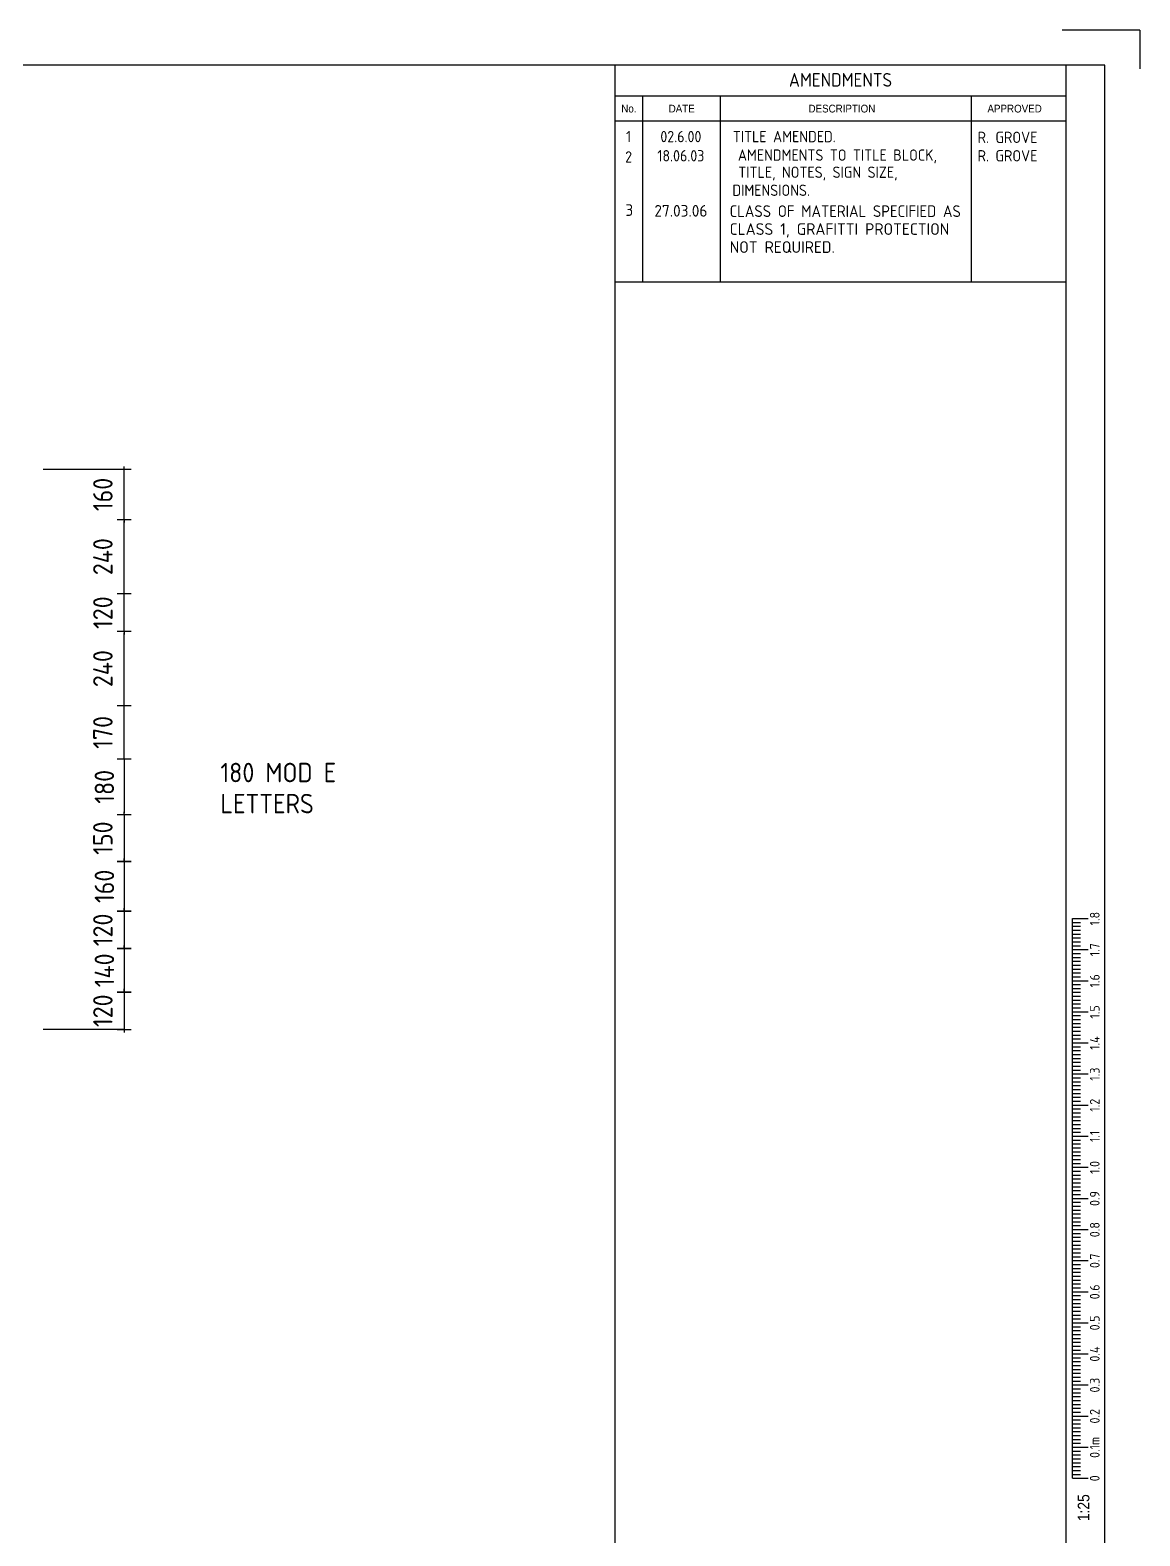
# Model space of a CAD drawing. Extents: x 0 to 420, y 0 to 297.
# Drawn here: x 277.3 to 420, y 103.3 to 297 of the extents above; entities that cross this region are included whole.
import ezdxf
from ezdxf.enums import TextEntityAlignment as Align

# ---------------------------------------------------------------- set-up
doc = ezdxf.new("R2010")
doc.units = 0
doc.header["$LTSCALE"] = 12
doc.header["$MEASUREMENT"] = 0
doc.layers.get('0').update_dxf_attribs({"linetype": 'CONTINUOUS'})
for name, color, linetype in [('COMMENTS', 4, 'CONTINUOUS'), ('L18', 4, 'CONTINUOUS'), ('L25', 1, 'CONTINUOUS'), ('L35', 3, 'CONTINUOUS'), ('T25', 1, 'CONTINUOUS'), ('TBLK18', 4, 'CONTINUOUS'), ('TBLK25', 1, 'CONTINUOUS'), ('TBLK35', 3, 'CONTINUOUS'), ('TBLK50', 7, 'CONTINUOUS')]:
    doc.layers.add(name, color=color, linetype=linetype)
doc.styles.add('HELV', font='helv')
doc.styles.add('HELVL', font='HELVL')
doc.styles.add('ISO', font='iso')
doc.styles.add('ISO3098B', font='iso3098b')
doc.dimstyles.new('SIGNSDIM-25', dxfattribs={"dimtxt": 2.5, "dimasz": 0.2, "dimexe": 1.5, "dimexo": 2, "dimgap": 1.5, "dimtad": 1, "dimdec": 0, "dimlfac": 25, "dimrnd": 1, "dimdsep": 46, "dimlunit": 6, "dimtxsty": 'ISO', "dimblk": 'SGNDIM', "dimcen": 2.5, "dimse1": 1, "dimse2": 1, "dimadec": 0, "dimazin": 0, "dimtfac": 1, "dimtdec": 0, "dimtix": 1, "dimtmove": 0, "dimatfit": 3, "dimldrblk": 'SGNDIM', "dimfxl": 0, "dimtolj": 1, "dimtzin": 0, "dimarcsym": 0})

# ---------------------------------------------------------------- blocks, each defined once
blk = doc.blocks.new('SGNDIM')
for p, q in [((0, 0), (-1, 0)), ((0, 4.5), (0, -4.5))]:
    blk.add_line(p, q)
blk = doc.blocks.new('*D68')
at = {"layer": 'T25', "color": 0, "lineweight": -2}
for p, q in [((289.38, 196.28), (289.38, 196.48)), ((289.38, 196.08), (289.38, 190.08)), ((289.38, 189.88), (289.38, 189.68))]:
    blk.add_line(p, q, dxfattribs=at)
at = {"layer": 'T25', "color": 0, "lineweight": -2, "xscale": 0.2, "yscale": 0.2, "zscale": 0.2}
for p, rotation in [((289.38, 196.08), 270), ((289.38, 190.08), 90)]:
    blk.add_blockref('SGNDIM', p, dxfattribs=dict(at, rotation=rotation))
at = {"layer": 'T25', "color": 0, "insert": (286.63, 193.08), "char_height": 2.5, "attachment_point": 5, "rotation": 90, "style": 'ISO'}
blk.add_mtext('\\A1;150', dxfattribs=at)
blk = doc.blocks.new('*D70')
at = {"layer": 'T25', "color": 0, "lineweight": -2}
for p, q in [((289.38, 183.88), (289.38, 184.08)), ((289.38, 183.68), (289.38, 178.88)), ((289.38, 178.68), (289.38, 178.48))]:
    blk.add_line(p, q, dxfattribs=at)
at = {"layer": 'T25', "color": 0, "lineweight": -2, "xscale": 0.2, "yscale": 0.2, "zscale": 0.2}
for p, rotation in [((289.38, 183.68), 270), ((289.38, 178.88), 90)]:
    blk.add_blockref('SGNDIM', p, dxfattribs=dict(at, rotation=rotation))
at = {"layer": 'T25', "color": 0, "insert": (286.63, 181.28), "char_height": 2.5, "attachment_point": 5, "rotation": 90, "style": 'ISO'}
blk.add_mtext('\\A1;120', dxfattribs=at)
blk = doc.blocks.new('*D69')
at = {"layer": 'T25', "color": 0, "lineweight": -2}
for p, q in [((289.38, 173.48), (289.38, 173.68)), ((289.38, 173.28), (289.38, 168.48)), ((289.38, 168.28), (289.38, 168.08))]:
    blk.add_line(p, q, dxfattribs=at)
at = {"layer": 'T25', "color": 0, "lineweight": -2, "xscale": 0.2, "yscale": 0.2, "zscale": 0.2}
for p, rotation in [((289.38, 173.28), 270), ((289.38, 168.48), 90)]:
    blk.add_blockref('SGNDIM', p, dxfattribs=dict(at, rotation=rotation))
at = {"layer": 'T25', "color": 0, "insert": (286.63, 170.88), "char_height": 2.5, "attachment_point": 5, "rotation": 90, "style": 'ISO'}
blk.add_mtext('\\A1;120', dxfattribs=at)
blk = doc.blocks.new('BLK9DES')
at = {"layer": 'COMMENTS', "style": 'ISO'}
for s, p in [('180 MOD E', (0, 0)), ('LETTERS', (0, -4))]:
    blk.add_text(s, height=2.5, dxfattribs=at).set_placement(p)
blk = doc.blocks.new('A3BBLK')
at = {"layer": 'TBLK25'}
for q in [(410, 297), (420, 292)]:
    blk.add_line((420, 297), q, dxfattribs=at)
at = {"layer": 'TBLK50'}
for p, q in [((415.5, 292.5), (13, 292.5)), ((352.5, 4.5), (352.5, 292.5)), ((415.5, 4.5), (415.5, 292.5))]:
    blk.add_line(p, q, dxfattribs=at)
blk = doc.blocks.new('a3_in_vtblk_trial')
at = {"layer": 'TBLK35'}
blk.add_line((410.5, 57), (410.5, 292.5), dxfattribs=at)
blk.add_blockref('A3BBLK', (0, 0))
at = {"layer": 'TBLK18', "style": 'ISO'}
blk.add_attdef('MR_DIRECTORATE', text='', height=1.5, dxfattribs=at).set_placement((381.5, 67.12), align=Align.CENTER)
for tag, p in [('STREET_NAME', (355.51, 61.1)), ('SUBURB_POSTCODE', (388.49, 61.1)), ('TELEPHONE_NO.', (368.31, 58.84)), ('FAX_NO.', (393.56, 58.84))]:
    blk.add_attdef(tag, p, '', height=1.5, dxfattribs=at)
at = {"layer": 'TBLK25', "style": 'ISO'}
for tag, height, p in [('MR_BRANCH', 2, (381.5, 64.2)), ('ROAD_SECTION', 1.75, (384.5, 29.16)), ('SLK', 1.75, (384.5, 26.11)), ('CHAINAGE', 1.75, (384.5, 19.21)), ('DRG_TYPE_03', 1.75, (360.51, 11.5)), ('DRG_TYPE_02', 1.75, (360.51, 8.36)), ('DRG_TYPE_01', 1.75, (360.3, 5.42))]:
    blk.add_attdef(tag, text='', height=height, dxfattribs=at).set_placement(p, align=Align.CENTER)
for tag, p, height in [('FILE_NUMBER', (371.77, 53.24), 2.5), ('DESIGNED_/_DRAWN', (371.77, 48.49), 2), ('DATE', (405.68, 48.49), 2), ('VERIFIED', (371.77, 43.49), 2), ('DATE', (405.68, 43.4), 2), ('APPROVED', (371.77, 38.49), 2), ('DATE', (405.68, 38.39), 2), ('LOCAL_AUTHORITY', (370.48, 16.73), 1.25)]:
    blk.add_attdef(tag, p, '', height=height, dxfattribs=at)
at = {"layer": 'TBLK35', "style": 'ISO', "width": 0.9}
for tag, p in [('ROAD_PROJECT&NUMBER', (384.5, 32.23)), ('DRAWING_DESCRIPTION', (384.5, 22.29))]:
    blk.add_attdef(tag, text='', height=2.5, dxfattribs=at).set_placement(p, align=Align.CENTER)
at = {"layer": 'TBLK50', "style": 'ISO'}
blk.add_attdef('DRG_NUMBER', (370.5, 6.02), '', height=5, dxfattribs=at)
blk = doc.blocks.new('sca25_3')
at = {"layer": 'L18'}
for p, q in [((-4.15, 86), (-2.15, 86)), ((-4.15, 14), (-4.15, 86)), ((-4.15, 85.5), (-3.15, 85.5)), ((-4.15, 85), (-3.15, 85)), ((-4.15, 84.5), (-3.15, 84.5)), ((-4.15, 84), (-3.15, 84)), ((-4.15, 83.5), (-3.15, 83.5)), ((-4.15, 83), (-3.15, 83)), ((-4.15, 82.5), (-3.15, 82.5)), ((-4.15, 82), (-2.15, 82)), ((-4.15, 81.5), (-3.15, 81.5)), ((-4.15, 81), (-3.15, 81)), ((-4.15, 80.5), (-3.15, 80.5)), ((-4.15, 80), (-3.15, 80)), ((-4.15, 79.5), (-3.15, 79.5)), ((-4.15, 79), (-3.15, 79)), ((-4.15, 78.5), (-3.15, 78.5)), ((-4.15, 78), (-2.15, 78)), ((-4.15, 77.5), (-3.15, 77.5)), ((-4.15, 77), (-3.15, 77)), ((-4.15, 76.5), (-3.15, 76.5)), ((-4.15, 76), (-3.15, 76)), ((-4.15, 75.5), (-3.15, 75.5)), ((-4.15, 75), (-3.15, 75)), ((-4.15, 74.5), (-3.15, 74.5)), ((-4.15, 74), (-2.15, 74)), ((-4.15, 73.5), (-3.15, 73.5)), ((-4.15, 73), (-3.15, 73)), ((-4.15, 72.5), (-3.15, 72.5)), ((-4.15, 72), (-3.15, 72)), ((-4.15, 71.5), (-3.15, 71.5)), ((-4.15, 71), (-3.15, 71)), ((-4.15, 70.5), (-3.15, 70.5)), ((-4.15, 70), (-2.15, 70)), ((-4.15, 69.5), (-3.15, 69.5)), ((-4.15, 69), (-3.15, 69)), ((-4.15, 68.5), (-3.15, 68.5)), ((-4.15, 68), (-3.15, 68)), ((-4.15, 67.5), (-3.15, 67.5)), ((-4.15, 67), (-3.15, 67)), ((-4.15, 66.5), (-3.15, 66.5)), ((-4.15, 66), (-2.15, 66)), ((-4.15, 65.5), (-3.15, 65.5)), ((-4.15, 65), (-3.15, 65)), ((-4.15, 64.5), (-3.15, 64.5)), ((-4.15, 64), (-3.15, 64)), ((-4.15, 63.5), (-3.15, 63.5)), ((-4.15, 63), (-3.15, 63)), ((-4.15, 62.5), (-3.15, 62.5)), ((-4.15, 62), (-2.15, 62)), ((-4.15, 61.5), (-3.15, 61.5)), ((-4.15, 61), (-3.15, 61)), ((-4.15, 60.5), (-3.15, 60.5)), ((-4.15, 60), (-3.15, 60)), ((-4.15, 59.5), (-3.15, 59.5)), ((-4.15, 59), (-3.15, 59)), ((-4.15, 58.5), (-3.15, 58.5)), ((-4.15, 58), (-2.15, 58)), ((-4.15, 57.5), (-3.15, 57.5)), ((-4.15, 57), (-3.15, 57)), ((-4.15, 56.5), (-3.15, 56.5)), ((-4.15, 56), (-3.15, 56)), ((-4.15, 55.5), (-3.15, 55.5)), ((-4.15, 55), (-3.15, 55)), ((-4.15, 54.5), (-3.15, 54.5)), ((-4.15, 54), (-2.15, 54)), ((-4.15, 53.5), (-3.15, 53.5)), ((-4.15, 53), (-3.15, 53)), ((-4.15, 52.5), (-3.15, 52.5)), ((-4.15, 52), (-3.15, 52)), ((-4.15, 51.5), (-3.15, 51.5)), ((-4.15, 51), (-3.15, 51)), ((-4.15, 50.5), (-3.15, 50.5)), ((-4.15, 50), (-2.15, 50)), ((-4.15, 49.5), (-3.15, 49.5)), ((-4.15, 49), (-3.15, 49)), ((-4.15, 48.5), (-3.15, 48.5)), ((-4.15, 48), (-3.15, 48)), ((-4.15, 47.5), (-3.15, 47.5)), ((-4.15, 47), (-3.15, 47)), ((-4.15, 46.5), (-3.15, 46.5)), ((-4.15, 46), (-2.15, 46)), ((-4.15, 45.5), (-3.15, 45.5)), ((-4.15, 45), (-3.15, 45)), ((-4.15, 44.5), (-3.15, 44.5)), ((-4.15, 44), (-3.15, 44)), ((-4.15, 43.5), (-3.15, 43.5)), ((-4.15, 43), (-3.15, 43)), ((-4.15, 42.5), (-3.15, 42.5)), ((-4.15, 42), (-2.15, 42)), ((-4.15, 41.5), (-3.15, 41.5)), ((-4.15, 41), (-3.15, 41)), ((-4.15, 40.5), (-3.15, 40.5)), ((-4.15, 40), (-3.15, 40)), ((-4.15, 39.5), (-3.15, 39.5)), ((-4.15, 39), (-3.15, 39)), ((-4.15, 38.5), (-3.15, 38.5)), ((-4.15, 38), (-2.15, 38)), ((-4.15, 37.5), (-3.15, 37.5)), ((-4.15, 37), (-3.15, 37)), ((-4.15, 36.5), (-3.15, 36.5)), ((-4.15, 36), (-3.15, 36)), ((-4.15, 35.5), (-3.15, 35.5)), ((-4.15, 35), (-3.15, 35)), ((-4.15, 34.5), (-3.15, 34.5)), ((-4.15, 34), (-2.15, 34)), ((-4.15, 33.5), (-3.15, 33.5)), ((-4.15, 33), (-3.15, 33)), ((-4.15, 32.5), (-3.15, 32.5)), ((-4.15, 32), (-3.15, 32)), ((-4.15, 31.5), (-3.15, 31.5)), ((-4.15, 31), (-3.15, 31)), ((-4.15, 30.5), (-3.15, 30.5)), ((-4.15, 30), (-2.15, 30)), ((-4.15, 29.5), (-3.15, 29.5)), ((-4.15, 29), (-3.15, 29)), ((-4.15, 28.5), (-3.15, 28.5)), ((-4.15, 28), (-3.15, 28)), ((-4.15, 27.5), (-3.15, 27.5)), ((-4.15, 27), (-3.15, 27)), ((-4.15, 26.5), (-3.15, 26.5)), ((-4.15, 26), (-2.15, 26)), ((-4.15, 25.5), (-3.15, 25.5)), ((-4.15, 25), (-3.15, 25)), ((-4.15, 24.5), (-3.15, 24.5)), ((-4.15, 24), (-3.15, 24)), ((-4.15, 23.5), (-3.15, 23.5)), ((-4.15, 23), (-3.15, 23)), ((-4.15, 22.5), (-3.15, 22.5)), ((-4.15, 22), (-2.15, 22)), ((-4.15, 21.5), (-3.15, 21.5)), ((-4.15, 21), (-3.15, 21)), ((-4.15, 20.5), (-3.15, 20.5)), ((-4.15, 20), (-3.15, 20)), ((-4.15, 19.5), (-3.15, 19.5)), ((-4.15, 19), (-3.15, 19)), ((-4.15, 18.5), (-3.15, 18.5)), ((-4.15, 18), (-2.15, 18)), ((-4.15, 17.5), (-3.15, 17.5)), ((-4.15, 17), (-3.15, 17)), ((-4.15, 16.5), (-3.15, 16.5)), ((-4.15, 16), (-3.15, 16)), ((-4.15, 15.5), (-3.15, 15.5)), ((-4.15, 15), (-3.15, 15)), ((-4.15, 14.5), (-3.15, 14.5)), ((-4.15, 14), (-2.15, 14))]:
    blk.add_line(p, q, dxfattribs=at)
at = {"layer": 'L18', "style": 'ISO'}
for s, p in [('1.8', (-0.68, 85.98)), ('1.7', (-0.68, 81.98)), ('1.6', (-0.68, 77.98)), ('1.5', (-0.68, 73.98)), ('1.4', (-0.68, 69.98)), ('1.3', (-0.68, 65.98)), ('1.2', (-0.68, 61.98)), ('1.1', (-0.68, 57.98)), ('1.0', (-0.68, 53.98)), ('0.9', (-0.68, 49.98)), ('0.8', (-0.68, 45.98)), ('0.7', (-0.68, 41.98)), ('0.6', (-0.68, 37.98)), ('0.5', (-0.68, 33.98)), ('0.4', (-0.68, 29.98)), ('0.3', (-0.68, 25.98)), ('0.2', (-0.68, 21.98)), ('0.1m', (-0.68, 17.98)), ('0', (-0.68, 14))]:
    blk.add_text(s, height=1.25, rotation=90, dxfattribs=at).set_placement(p, align=Align.CENTER)
at = {"layer": 'L18', "style": 'HELV', "width": 0.85}
blk.add_text('1:25', height=1.5, rotation=90, dxfattribs=at).set_placement((-1.99, 11.95), align=Align.RIGHT)
blk = doc.blocks.new('*D76')
at = {"layer": 'L25', "color": 0, "lineweight": -2}
for p, q in [((289.38, 210.28), (289.38, 210.48)), ((289.38, 203.28), (289.38, 210.08)), ((289.38, 203.08), (289.38, 202.88))]:
    blk.add_line(p, q, dxfattribs=at)
at = {"layer": 'L25', "color": 0, "lineweight": -2, "xscale": 0.2, "yscale": 0.2, "zscale": 0.2}
for p, rotation in [((289.38, 210.08), 270), ((289.38, 203.28), 90)]:
    blk.add_blockref('SGNDIM', p, dxfattribs=dict(at, rotation=rotation))
at = {"layer": 'L25', "color": 0, "insert": (286.63, 206.68), "char_height": 2.5, "attachment_point": 5, "rotation": 90, "style": 'ISO'}
blk.add_mtext('\\A1;170', dxfattribs=at)
blk = doc.blocks.new('*D77')
at = {"layer": 'L25', "color": 0, "lineweight": -2}
blk.add_line((289.38, 210.28), (289.38, 219.48), dxfattribs=at)
at = {"layer": 'L25', "color": 0, "lineweight": -2, "xscale": 0.2, "yscale": 0.2, "zscale": 0.2}
for p, rotation in [((289.38, 219.68), 90), ((289.38, 210.08), 270)]:
    blk.add_blockref('SGNDIM', p, dxfattribs=dict(at, rotation=rotation))
at = {"layer": 'L25', "color": 0, "insert": (286.63, 214.88), "char_height": 2.5, "attachment_point": 5, "rotation": 90, "style": 'ISO'}
blk.add_mtext('\\A1;240', dxfattribs=at)
blk = doc.blocks.new('*D78')
at = {"layer": 'L25', "color": 0, "lineweight": -2}
for p, q in [((289.38, 224.68), (289.38, 224.88)), ((289.38, 219.68), (289.38, 224.48)), ((289.38, 219.48), (289.38, 219.28))]:
    blk.add_line(p, q, dxfattribs=at)
at = {"layer": 'L25', "color": 0, "lineweight": -2, "xscale": 0.2, "yscale": 0.2, "zscale": 0.2}
for p, rotation in [((289.38, 224.48), 270), ((289.38, 219.68), 90)]:
    blk.add_blockref('SGNDIM', p, dxfattribs=dict(at, rotation=rotation))
at = {"layer": 'L25', "color": 0, "insert": (286.63, 222.08), "char_height": 2.5, "attachment_point": 5, "rotation": 90, "style": 'ISO'}
blk.add_mtext('\\A1;120', dxfattribs=at)
blk = doc.blocks.new('*D79')
at = {"layer": 'L25', "color": 0, "lineweight": -2}
blk.add_line((289.38, 224.68), (289.38, 233.88), dxfattribs=at)
at = {"layer": 'L25', "color": 0, "lineweight": -2, "xscale": 0.2, "yscale": 0.2, "zscale": 0.2}
for p, rotation in [((289.38, 234.08), 90), ((289.38, 224.48), 270)]:
    blk.add_blockref('SGNDIM', p, dxfattribs=dict(at, rotation=rotation))
at = {"layer": 'L25', "color": 0, "insert": (286.63, 229.28), "char_height": 2.5, "attachment_point": 5, "rotation": 90, "style": 'ISO'}
blk.add_mtext('\\A1;240', dxfattribs=at)
blk = doc.blocks.new('*D80')
at = {"layer": 'L25', "color": 0, "lineweight": -2}
for p, q in [((289.38, 240.68), (289.38, 240.88)), ((289.38, 234.08), (289.38, 240.48)), ((289.38, 233.88), (289.38, 233.68))]:
    blk.add_line(p, q, dxfattribs=at)
at = {"layer": 'L25', "color": 0, "lineweight": -2, "xscale": 0.2, "yscale": 0.2, "zscale": 0.2}
for p, rotation in [((289.38, 240.48), 270), ((289.38, 234.08), 90)]:
    blk.add_blockref('SGNDIM', p, dxfattribs=dict(at, rotation=rotation))
at = {"layer": 'L25', "color": 0, "insert": (286.63, 237.28), "char_height": 2.5, "attachment_point": 5, "rotation": 90, "style": 'ISO'}
blk.add_mtext('\\A1;160', dxfattribs=at)

msp = doc.modelspace()

# ---------------------------------------------------------------- linework, layer by layer
at = {"layer": 'L25'}
for p, q in [((289.379, 240.48), (278.973, 240.48)), ((289.379, 168.48), (278.973, 168.48))]:
    msp.add_line(p, q, dxfattribs=at)
at = {"layer": 'T25'}
for p, q in [((289.379, 203.08), (289.379, 196.28)), ((289.379, 190.28), (289.379, 190.48)), ((289.379, 190.08), (289.379, 183.68)), ((289.379, 183.48), (289.379, 183.28)), ((289.379, 179.08), (289.379, 179.28)), ((289.379, 178.88), (289.379, 173.28)), ((289.379, 173.08), (289.379, 172.88))]:
    msp.add_line(p, q, dxfattribs=at)
at = {"layer": 'TBLK25'}
for p, q in [((410.5, 288.5), (352.5, 288.5)), ((356.074, 264.597), (356.074, 288.5)), ((366.074, 264.597), (366.074, 288.5)), ((398.326, 264.597), (398.326, 288.5)), ((410.5, 285.3), (352.5, 285.3)), ((410.5, 264.597), (352.5, 264.597))]:
    msp.add_line(p, q, dxfattribs=at)

# ---------------------------------------------------------------- block references
at = {"layer": 'L25'}
for name, p in [('a3_in_vtblk_trial', (0, 0)), ('sca25_3', (415.5, 96.75))]:
    msp.add_blockref(name, p, dxfattribs=at)
at = {"layer": 'L35'}
msp.add_blockref('BLK9DES', (301.75, 200.269), dxfattribs=at)
at = {"layer": 'T25', "xscale": 0.2, "yscale": 0.2, "zscale": 0.2}
for p, rotation in [((289.379, 203.28), 90), ((289.379, 196.08), 270), ((289.379, 190.08), 270), ((289.379, 183.68), 90), ((289.379, 178.88), 270), ((289.379, 173.28), 90)]:
    msp.add_blockref('SGNDIM', p, dxfattribs=dict(at, rotation=rotation))

# ---------------------------------------------------------------- texts
at = {"layer": 'L25', "style": 'ISO3098B'}
for s, p in [('3', (353.831, 273.102)), ('27.03.06', (357.558, 273.011)), ('CLASS 1, GRAFITTI PROTECTION', (367.241, 270.665)), ('NOT REQUIRED.', (367.241, 268.349))]:
    msp.add_text(s, height=1.5, dxfattribs=at).set_placement(p)
at = {"layer": 'L25', "style": 'ISO3098B', "width": 0.95}
msp.add_text('CLASS OF MATERIAL SPECIFIED AS ', height=1.5, dxfattribs=at).set_placement((367.241, 272.966))
at = {"layer": 'T25', "char_height": 2.5, "attachment_point": 5, "rotation": 90, "style": 'ISO'}
for s, insert in [('\\A1;180', (286.827, 199.68)), ('\\A1;160', (286.827, 186.88)), ('\\A1;140', (286.827, 176.08))]:
    msp.add_mtext(s, dxfattribs=dict(at, insert=insert))
at = {"layer": 'TBLK18', "style": 'HELVL', "width": 0.9}
for s, p in [('No.', (354.287, 286.407)), ('DATE', (361.074, 286.407)), ('DESCRIPTION', (381.677, 286.407)), ('APPROVED', (403.89, 286.407))]:
    msp.add_text(s, height=1, dxfattribs=at).set_placement(p, align=Align.CENTER)
at = {"layer": 'TBLK25', "style": 'ISO'}
for s, height, p in [('AMENDMENTS', 1.75, (381.5, 289.727)), ('1', 1.45, (354.243, 282.591)), ('02.6.00', 1.45, (360.967, 282.579)), ('TITLE AMENDED.', 1.45, (374.266, 282.579)), ('R. GROVE', 1.45, (402.979, 282.486)), ('2', 1.45, (354.243, 279.967)), ('18.06.03', 1.45, (360.967, 280.119)), ('AMENDMENTS TO TITLE BLOCK,', 1.45, (381.097, 280.204)), ('R. GROVE', 1.45, (402.979, 280.117)), ('TITLE, NOTES, SIGN SIZE,', 1.45, (378.597, 277.998)), ('DIMENSIONS.', 1.45, (372.577, 275.677))]:
    msp.add_text(s, height=height, dxfattribs=at).set_placement(p, align=Align.CENTER)

# ---------------------------------------------------------------- dimensions: what is measured, and where the dimension line sits
at = {"layer": 'L25'}
for base, p1, p2, picture, middle in [((289.379, 240.48), (289.379, 234.08), (289.379, 240.48), '*D80', (286.629, 237.28)), ((289.379, 234.08), (289.379, 224.48), (289.379, 234.08), '*D79', (286.629, 229.28)), ((289.379, 224.48), (289.379, 219.68), (289.379, 224.48), '*D78', (286.629, 222.08)), ((289.379, 219.68), (289.379, 210.08), (289.379, 219.68), '*D77', (286.629, 214.88))]:
    dim = msp.add_linear_dim(base=base, p1=p1, p2=p2, angle=90, dimstyle='SIGNSDIM-25', override={"dimtmove": 1}, dxfattribs=at)
    dim.commit()
    dim.dimension.update_dxf_attribs({"geometry": picture, "text_midpoint": middle})
dim = msp.add_linear_dim(base=(289.379, 210.08), p1=(289.379, 203.28), p2=(289.379, 210.08), angle=90, dimstyle='SIGNSDIM-25', dxfattribs=at)
dim.commit()
dim.dimension.update_dxf_attribs({"geometry": '*D76', "text_midpoint": (286.629, 206.68)})
at = {"layer": 'T25'}
for base, p1, p2, picture, middle in [((289.379, 190.08), (266.532, 196.08), (266.532, 190.08), '*D68', (286.629, 193.08)), ((289.379, 178.88), (266.532, 183.68), (266.532, 178.88), '*D70', (286.629, 181.28)), ((289.379, 168.48), (266.532, 173.28), (266.532, 168.48), '*D69', (286.629, 170.88))]:
    dim = msp.add_linear_dim(base=base, p1=p1, p2=p2, angle=90, dimstyle='SIGNSDIM-25', dxfattribs=at)
    dim.commit()
    dim.dimension.update_dxf_attribs({"geometry": picture, "text_midpoint": middle})

doc.saveas('drawing.dxf')
